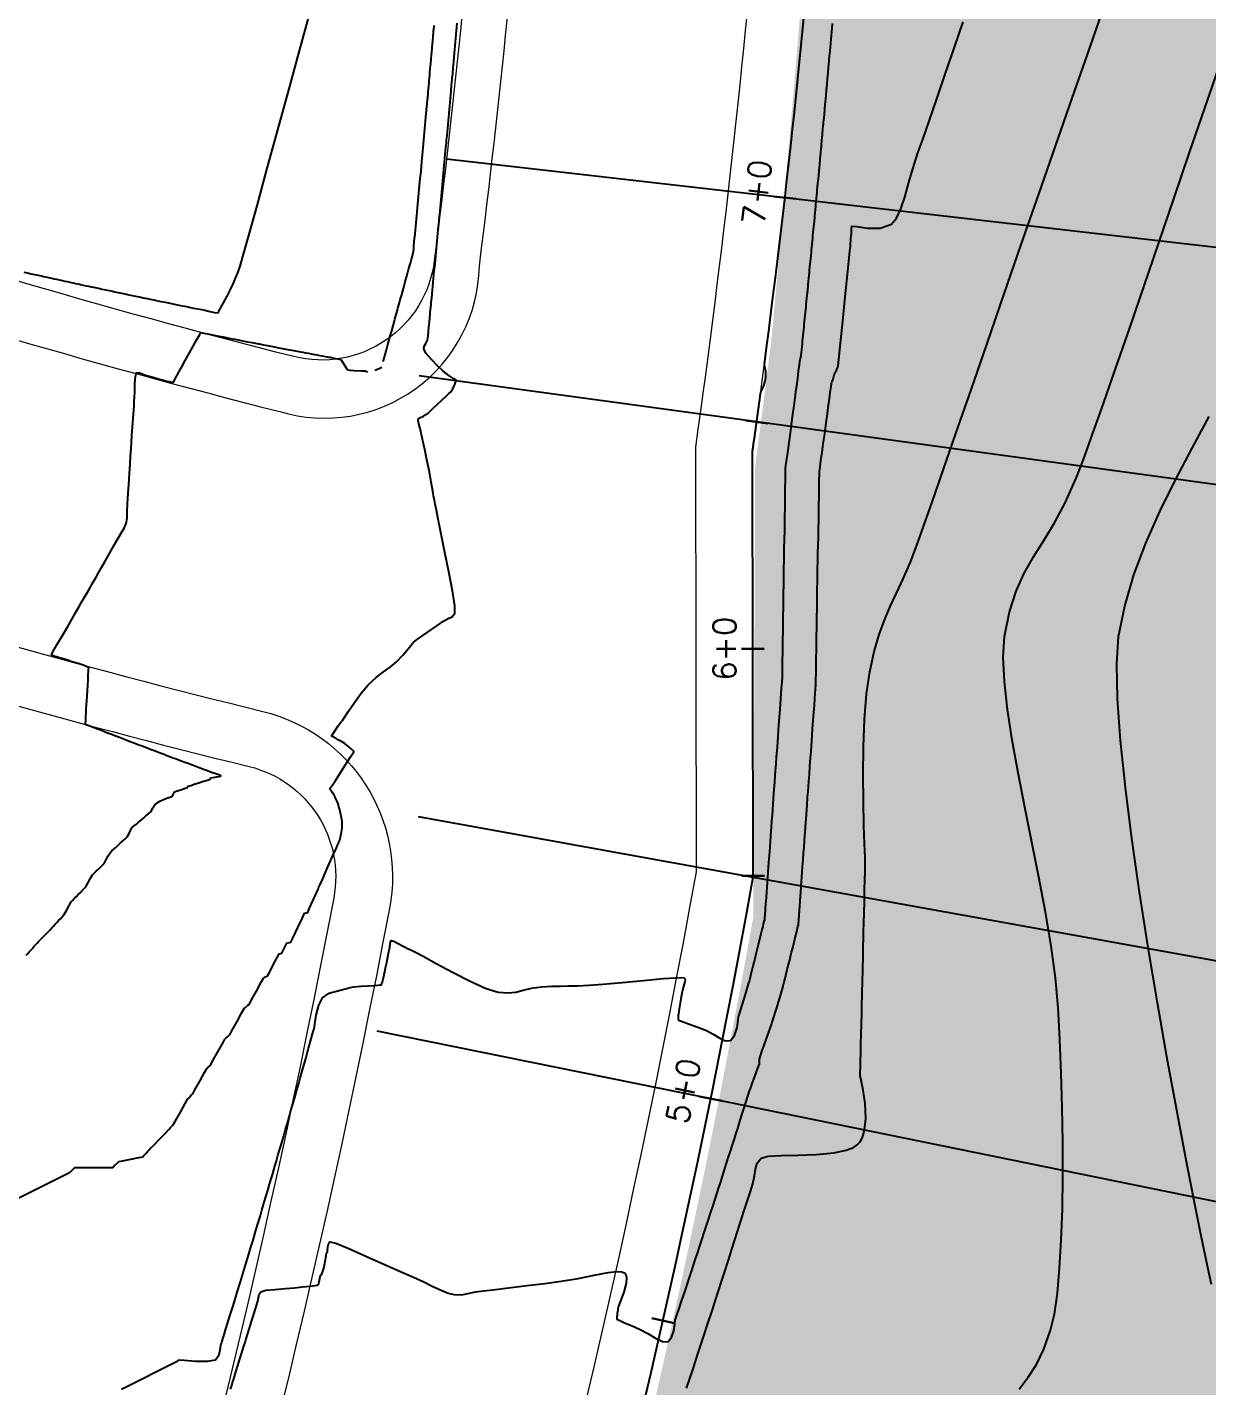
# Model space of a CAD drawing. Header units: millimetres. Extents: x 340454 to 342791, y 6993867 to 6995092.
# Drawn here: x 342014.9 to 342066.9, y 6994450.3 to 6994510.2 of the extents above; entities that cross this region are included whole.
import ezdxf

# ---------------------------------------------------------------- set-up
doc = ezdxf.new("R2010")
doc.units = ezdxf.units.MM
doc.header["$LTSCALE"] = 10
doc.linetypes.add('DASHDOT', pattern=[25.4, 12.7, -6.35, 0, -6.35])
doc.layers.add('_1 TXT_Estaca', color=4, linetype='Continuous', lineweight=30)
for name, color, linetype in [('Alinhamento', 7, 'Continuous'), ('T-HM-CURVA_INTERMEDIARIA', 45, 'Continuous'), ('T-HM-CURVA_MESTRA', 20, 'Continuous'), ('U-SC-SECAO_TIPO', 251, 'Continuous'), ('URB-Calçadas', 2, 'Continuous'), ('URB-Quadras', 3, 'Continuous')]:
    doc.layers.add(name, color=color, linetype=linetype)
doc.styles.add('Padrao', font='romans.shx', dxfattribs={"height": 1.5})

msp = doc.modelspace()

# ---------------------------------------------------------------- hatches: boundary and pattern name
at = {"lineweight": 20, "true_color": 0xfeeab9, "transparency": 33554518}
msp.add_hatch(color=254, dxfattribs=at).paths.add_polyline_path([(342119.159, 6994595.596), (342116.405, 6994600.719), (342115.526, 6994606.747), (342114.078, 6994622.168), (342111.537, 6994629.785), (342111.937, 6994638.612), (342110.22, 6994640.731), (342109.395, 6994645.913), (342105.489, 6994649.745), (342102.922, 6994655.377), (342098.078, 6994662.845), (342096.429, 6994677.718), (342097.194, 6994681.316), (342096.663, 6994685.441), (342098.361, 6994694.551), (342074.759, 6994718.153), (342070.902, 6994715.191, 0.018566), (342058.078, 6994636.195, 0.019313), (342051.792, 6994564.842, -0.000141), (342050.049, 6994525.137, -0.0035), (342048.827, 6994509.216, -0.002554), (342047.698, 6994496.488, -0.003076), (342046.981, 6994490.915), (342046.899, 6994471.038, -0.058975), (342015.5, 6994367.645), (342048.507, 6994361.761), (342062.35, 6994439.415), (342094.824, 6994434.95)])

# ---------------------------------------------------------------- linework, layer by layer
at = {"layer": '_1 TXT_Estaca', "color": 7, "linetype": 'Continuous', "lineweight": 30}
for p, q in [((342048.786, 6994502.664), (342047.793, 6994502.778)), ((342047.541, 6994492.769), (342046.55, 6994492.905)), ((342047.383, 6994482.85), (342046.383, 6994482.848)), ((342047.399, 6994472.85), (342046.399, 6994472.848)), ((342045.511, 6994462.928), (342044.531, 6994463.128)), ((342043.41, 6994453.141), (342042.435, 6994453.361))]:
    msp.add_line(p, q, dxfattribs=at)
at = {"layer": 'Alinhamento', "color": 1, "linetype": 'Continuous', "lineweight": -3, "flags": 128}
msp.add_lwpolyline([(342015.498, 6994367.645), (342017.793, 6994375.112, 0.055302), (342046.899, 6994472.8), (342046.869, 6994491.561, 0.001427), (342047.224, 6994494.157, 0.140946), (342047.449, 6994494.937, 0.074236), (342047.385, 6994495.366, 0.025997), (342051.128, 6994542.939, -0.045635), (342069.402, 6994708.821, 0.158515), (342070.754, 6994715.174, -0.001403), (342072.003, 6994720.875)], format="xyb", dxfattribs=at)
at = {"layer": 'T-HM-CURVA_INTERMEDIARIA', "color": 45, "linetype": 'Continuous', "lineweight": -3, "flags": 128}
for points, elevation in [([(342014.763, 6994499.444), (342014.923, 6994499.409), (342015.09, 6994499.372), (342015.165, 6994499.355), (342015.241, 6994499.338), (342015.391, 6994499.305), (342015.547, 6994499.271), (342015.633, 6994499.252), (342015.72, 6994499.233), (342015.859, 6994499.202), (342016.006, 6994499.17), (342016.102, 6994499.149), (342016.198, 6994499.128), (342016.327, 6994499.1), (342016.464, 6994499.07), (342016.57, 6994499.047), (342016.676, 6994499.024), (342016.795, 6994498.998), (342016.923, 6994498.97), (342017.04, 6994498.945), (342017.155, 6994498.92), (342017.268, 6994498.895), (342017.382, 6994498.871), (342017.512, 6994498.843), (342017.633, 6994498.817), (342017.737, 6994498.795), (342017.842, 6994498.772), (342017.981, 6994498.743), (342018.112, 6994498.715), (342018.207, 6994498.695), (342018.301, 6994498.674), (342018.449, 6994498.643), (342018.591, 6994498.613), (342018.676, 6994498.595), (342018.762, 6994498.577), (342018.919, 6994498.544), (342019.069, 6994498.512), (342019.146, 6994498.496), (342019.222, 6994498.48), (342019.388, 6994498.445), (342019.548, 6994498.412), (342019.616, 6994498.398), (342019.683, 6994498.384), (342019.857, 6994498.347), (342020.027, 6994498.312), (342020.086, 6994498.3), (342020.144, 6994498.288), (342020.327, 6994498.25), (342020.506, 6994498.213), (342020.556, 6994498.203), (342020.605, 6994498.193), (342020.797, 6994498.153), (342020.985, 6994498.115), (342021.067, 6994498.098), (342021.267, 6994498.057), (342021.464, 6994498.017), (342021.529, 6994498.004), (342021.669, 6994497.975), (342021.944, 6994497.92), (342022.103, 6994497.888), (342022.245, 6994497.859), (342022.423, 6994497.823), (342022.602, 6994497.787), (342022.745, 6994497.759), (342022.902, 6994497.727), (342023.166, 6994497.669), (342023.312, 6994497.646), (342023.353, 6994497.71), (342023.388, 6994497.787), (342023.444, 6994497.882), (342023.564, 6994498.093), (342023.717, 6994498.374), (342023.872, 6994498.681), (342023.996, 6994498.948), (342024.094, 6994499.173), (342024.186, 6994499.409), (342024.291, 6994499.709), (342024.414, 6994500.127), (342024.673, 6994501.051), (342025.037, 6994502.365), (342025.477, 6994503.957), (342025.959, 6994505.71), (342026.454, 6994507.51), (342026.93, 6994509.243), (342027.355, 6994510.795)], 712), ([(342043.961, 6994450.278), (342044.228, 6994451.083), (342044.49, 6994451.876), (342044.724, 6994452.582), (342044.902, 6994453.124), (342045.082, 6994453.678), (342045.233, 6994454.146), (342045.368, 6994454.566), (342045.5, 6994454.976), (342045.641, 6994455.416), (342045.772, 6994455.823), (342045.876, 6994456.146), (342045.97, 6994456.441), (342046.074, 6994456.764), (342046.204, 6994457.171), (342046.355, 6994457.641), (342046.503, 6994458.103), (342046.644, 6994458.541), (342046.771, 6994458.937), (342046.879, 6994459.274), (342046.955, 6994459.622), (342046.992, 6994459.92), (342047.062, 6994460.178), (342047.24, 6994460.407), (342047.55, 6994460.494), (342048.124, 6994460.528), (342048.863, 6994460.542), (342049.672, 6994460.568), (342050.452, 6994460.639), (342050.99, 6994460.751), (342051.311, 6994460.877), (342051.474, 6994460.986), (342051.538, 6994461.048), (342051.601, 6994461.129), (342051.703, 6994461.315), (342051.803, 6994461.645), (342051.855, 6994462.148), (342051.825, 6994462.806), (342051.739, 6994463.405), (342051.65, 6994463.847), (342051.609, 6994464.034), (342051.611, 6994464.133), (342051.613, 6994464.232), (342051.616, 6994464.359), (342051.621, 6994464.542), (342051.625, 6994464.719), (342051.632, 6994465.029), (342051.642, 6994465.425), (342051.652, 6994465.86), (342051.663, 6994466.325), (342051.674, 6994466.781), (342051.682, 6994467.141), (342051.686, 6994467.314), (342051.689, 6994467.427), (342051.691, 6994467.54), (342051.696, 6994467.735), (342051.706, 6994468.157), (342051.719, 6994468.714), (342051.733, 6994469.313), (342051.743, 6994469.731), (342051.751, 6994470.075), (342051.759, 6994470.397), (342051.767, 6994470.752), (342051.778, 6994471.192), (342051.79, 6994471.712), (342051.802, 6994472.23), (342051.813, 6994472.687), (342051.821, 6994473.026), (342051.825, 6994473.188), (342051.828, 6994473.316), (342051.831, 6994473.445), (342051.822, 6994473.671), (342051.799, 6994474.239), (342051.771, 6994475.08), (342051.749, 6994476.121), (342051.74, 6994477.292), (342051.755, 6994478.52), (342051.801, 6994479.734), (342051.89, 6994480.863), (342052.029, 6994481.835), (342052.227, 6994482.725), (342052.444, 6994483.469), (342052.679, 6994484.113), (342052.934, 6994484.707), (342053.209, 6994485.298), (342053.503, 6994485.932), (342053.816, 6994486.658), (342054.149, 6994487.523), (342054.401, 6994488.233), (342054.778, 6994489.312), (342055.264, 6994490.71), (342055.84, 6994492.375), (342056.49, 6994494.253), (342057.195, 6994496.294), (342057.939, 6994498.445), (342058.703, 6994500.654), (342059.471, 6994502.869), (342060.224, 6994505.039), (342060.946, 6994507.111), (342061.619, 6994509.033), (342062.224, 6994510.754)], 707), ([(342019.071, 6994450.232), (342019.33, 6994450.362), (342019.943, 6994450.669), (342020.675, 6994451.035), (342021.289, 6994451.343), (342021.548, 6994451.473), (342021.598, 6994451.517), (342021.823, 6994451.498), (342022.33, 6994451.465), (342022.875, 6994451.459), (342023.213, 6994451.521), (342023.363, 6994451.75), (342023.428, 6994452.028), (342023.445, 6994452.175), (342023.466, 6994452.238), (342023.485, 6994452.302), (342023.556, 6994452.531), (342023.71, 6994453.027), (342023.871, 6994453.549), (342023.968, 6994453.86), (342024.026, 6994454.049), (342024.084, 6994454.237), (342024.163, 6994454.495), (342024.291, 6994454.915), (342024.423, 6994455.348), (342024.513, 6994455.644), (342024.57, 6994455.834), (342024.616, 6994455.984), (342024.674, 6994456.174), (342024.752, 6994456.434), (342024.861, 6994456.798), (342024.973, 6994457.171), (342025.06, 6994457.461), (342025.13, 6994457.694), (342025.185, 6994457.879), (342025.255, 6994458.112), (342025.329, 6994458.364), (342025.417, 6994458.662), (342025.508, 6994458.973), (342025.593, 6994459.26), (342025.676, 6994459.543), (342025.743, 6994459.768), (342025.826, 6994460.052), (342025.897, 6994460.294), (342025.961, 6994460.515), (342026.029, 6994460.751), (342026.111, 6994461.034), (342026.215, 6994461.394), (342026.299, 6994461.683), (342026.388, 6994461.992), (342026.469, 6994462.274), (342026.533, 6994462.498), (342026.613, 6994462.78), (342026.696, 6994463.073), (342026.788, 6994463.396), (342026.875, 6994463.699), (342026.941, 6994463.934), (342026.997, 6994464.133), (342027.041, 6994464.291), (342027.097, 6994464.489), (342027.184, 6994464.8), (342027.309, 6994465.249), (342027.426, 6994465.665), (342027.485, 6994465.878), (342027.517, 6994465.992), (342027.549, 6994466.107), (342027.58, 6994466.31), (342027.648, 6994466.708), (342027.761, 6994467.146), (342027.924, 6994467.469), (342028.221, 6994467.674), (342028.546, 6994467.769), (342028.815, 6994467.829), (342028.988, 6994467.883), (342029.128, 6994467.917), (342029.307, 6994467.948), (342029.607, 6994467.978), (342029.954, 6994468), (342030.177, 6994468.013), (342030.353, 6994468.027), (342030.455, 6994468.034), (342030.512, 6994468.032), (342030.541, 6994468.098), (342030.559, 6994468.155), (342030.579, 6994468.227), (342030.6, 6994468.311), (342030.622, 6994468.404), (342030.633, 6994468.453), (342030.644, 6994468.504), (342030.663, 6994468.595), (342030.704, 6994468.793), (342030.753, 6994469.03), (342030.803, 6994469.274), (342030.851, 6994469.507), (342030.887, 6994469.683), (342030.901, 6994469.876), (342030.951, 6994469.996), (342031.068, 6994469.972), (342031.253, 6994469.866), (342031.476, 6994469.742), (342031.672, 6994469.647), (342031.842, 6994469.564), (342032.055, 6994469.461), (342032.355, 6994469.298), (342032.924, 6994468.984), (342033.649, 6994468.594), (342034.421, 6994468.202), (342035.127, 6994467.885), (342035.657, 6994467.718), (342036.085, 6994467.684), (342036.435, 6994467.722), (342036.762, 6994467.8), (342037.121, 6994467.887), (342037.57, 6994467.949), (342038.025, 6994467.977), (342038.404, 6994467.988), (342038.763, 6994467.992), (342039.159, 6994467.999), (342039.647, 6994468.019), (342040.273, 6994468.068), (342041.128, 6994468.149), (342042.065, 6994468.239), (342042.933, 6994468.316), (342043.477, 6994468.352), (342043.748, 6994468.357), (342043.846, 6994468.347), (342043.866, 6994468.338), (342043.883, 6994468.315), (342043.899, 6994468.263), (342043.889, 6994468.17), (342043.838, 6994468.022), (342043.774, 6994467.801), (342043.738, 6994467.592), (342043.708, 6994467.422), (342043.68, 6994467.254), (342043.638, 6994466.99), (342043.617, 6994466.851), (342043.606, 6994466.76), (342043.596, 6994466.685), (342043.589, 6994466.624), (342043.583, 6994466.538), (342043.609, 6994466.487), (342043.736, 6994466.44), (342044.05, 6994466.325), (342044.451, 6994466.175), (342044.841, 6994466.025), (342045.159, 6994465.859), (342045.424, 6994465.684), (342045.66, 6994465.571), (342045.888, 6994465.587), (342046.074, 6994465.808), (342046.183, 6994466.161), (342046.235, 6994466.491), (342046.25, 6994466.644), (342046.271, 6994466.701), (342046.291, 6994466.758), (342046.352, 6994466.958), (342046.482, 6994467.385), (342046.613, 6994467.817), (342046.679, 6994468.031), (342046.708, 6994468.128), (342046.732, 6994468.205), (342046.744, 6994468.261), (342046.756, 6994468.317), (342046.806, 6994468.52), (342046.896, 6994468.882), (342046.947, 6994469.087), (342046.962, 6994469.146), (342046.977, 6994469.205), (342047.025, 6994469.4), (342047.129, 6994469.818), (342047.235, 6994470.248), (342047.292, 6994470.479), (342047.326, 6994470.615), (342047.353, 6994470.725), (342047.38, 6994470.832), (342047.4, 6994470.91), (342047.413, 6994470.988), (342047.421, 6994471.097), (342047.428, 6994471.204), (342047.433, 6994471.27), (342047.442, 6994471.399), (342047.457, 6994471.604), (342047.467, 6994471.746), (342047.477, 6994471.888), (342047.494, 6994472.126), (342047.525, 6994472.556), (342047.556, 6994472.994), (342047.575, 6994473.257), (342047.588, 6994473.43), (342047.6, 6994473.603), (342047.621, 6994473.885), (342047.655, 6994474.359), (342047.687, 6994474.804), (342047.702, 6994475.003), (342047.706, 6994475.063), (342047.712, 6994475.146), (342047.721, 6994475.267), (342047.728, 6994475.366), (342047.74, 6994475.528), (342047.754, 6994475.723), (342047.776, 6994476.019), (342047.81, 6994476.489), (342047.845, 6994476.963), (342047.867, 6994477.272), (342047.881, 6994477.455), (342047.891, 6994477.6), (342047.904, 6994477.783), (342047.926, 6994478.077), (342047.958, 6994478.521), (342047.991, 6994478.97), (342048.013, 6994479.277), (342048.028, 6994479.478), (342048.04, 6994479.637), (342048.054, 6994479.839), (342048.078, 6994480.168), (342048.113, 6994480.65), (342048.145, 6994481.088), (342048.159, 6994481.281), (342048.165, 6994481.358), (342048.171, 6994481.432), (342048.178, 6994481.532), (342048.18, 6994481.641), (342048.183, 6994481.849), (342048.186, 6994482.099), (342048.19, 6994482.349), (342048.195, 6994482.679), (342048.2, 6994483.019), (342048.204, 6994483.303), (342048.208, 6994483.554), (342048.211, 6994483.754), (342048.215, 6994484.005), (342048.219, 6994484.296), (342048.224, 6994484.657), (342048.23, 6994485.024), (342048.234, 6994485.328), (342048.238, 6994485.598), (342048.242, 6994485.813), (342048.246, 6994486.083), (342048.25, 6994486.385), (342048.255, 6994486.741), (342048.26, 6994487.086), (342048.265, 6994487.353), (342048.271, 6994487.574), (342048.277, 6994487.75), (342048.283, 6994487.971), (342048.288, 6994488.249), (342048.29, 6994488.522), (342048.292, 6994488.77), (342048.295, 6994488.956), (342048.297, 6994489.104), (342048.299, 6994489.29), (342048.302, 6994489.556), (342048.306, 6994489.832), (342048.308, 6994490.02), (342048.31, 6994490.166), (342048.312, 6994490.312), (342048.315, 6994490.547), (342048.317, 6994490.703), (342048.318, 6994490.784), (342048.336, 6994490.918), (342048.376, 6994491.204), (342048.416, 6994491.491), (342048.442, 6994491.682), (342048.463, 6994491.834), (342048.49, 6994492.026), (342048.519, 6994492.244), (342048.548, 6994492.459), (342048.584, 6994492.725), (342048.63, 6994493.059), (342048.671, 6994493.367), (342048.695, 6994493.544), (342048.711, 6994493.663), (342048.727, 6994493.782), (342048.743, 6994493.902), (342048.759, 6994494.023), (342048.779, 6994494.175), (342048.813, 6994494.435), (342048.854, 6994494.749), (342048.896, 6994495.071), (342048.932, 6994495.349), (342048.955, 6994495.514), (342048.982, 6994495.64), (342049.008, 6994495.766), (342049.022, 6994495.894), (342049.033, 6994496.021), (342049.046, 6994496.146), (342049.059, 6994496.272), (342049.071, 6994496.398), (342049.084, 6994496.525), (342049.096, 6994496.652), (342049.109, 6994496.776), (342049.121, 6994496.899), (342049.133, 6994497.023), (342049.146, 6994497.152), (342049.159, 6994497.28), (342049.171, 6994497.402), (342049.183, 6994497.524), (342049.196, 6994497.656), (342049.209, 6994497.786), (342049.22, 6994497.905), (342049.232, 6994498.025), (342049.245, 6994498.159), (342049.258, 6994498.292), (342049.27, 6994498.409), (342049.281, 6994498.526), (342049.295, 6994498.663), (342049.308, 6994498.798), (342049.319, 6994498.912), (342049.331, 6994499.027), (342049.344, 6994499.167), (342049.357, 6994499.304), (342049.368, 6994499.416), (342049.379, 6994499.529), (342049.393, 6994499.671), (342049.407, 6994499.81), (342049.417, 6994499.92), (342049.428, 6994500.03), (342049.442, 6994500.174), (342049.456, 6994500.317), (342049.466, 6994500.424), (342049.476, 6994500.531), (342049.491, 6994500.678), (342049.504, 6994500.823), (342049.515, 6994500.928), (342049.525, 6994501.032), (342049.539, 6994501.183), (342049.553, 6994501.33), (342049.563, 6994501.432), (342049.573, 6994501.534), (342049.587, 6994501.687), (342049.602, 6994501.838), (342049.611, 6994501.936), (342049.62, 6994502.035), (342049.635, 6994502.191), (342049.65, 6994502.345), (342049.659, 6994502.441), (342049.668, 6994502.536), (342049.683, 6994502.696), (342049.698, 6994502.853), (342049.707, 6994502.945), (342049.715, 6994503.038), (342049.731, 6994503.2), (342049.746, 6994503.361), (342049.754, 6994503.45), (342049.763, 6994503.539), (342049.778, 6994503.705), (342049.794, 6994503.869), (342049.802, 6994503.955), (342049.81, 6994504.04), (342049.825, 6994504.21), (342049.841, 6994504.378), (342049.849, 6994504.46), (342049.856, 6994504.542), (342049.872, 6994504.715), (342049.888, 6994504.887), (342049.896, 6994504.965), (342049.903, 6994505.043), (342049.919, 6994505.221), (342049.936, 6994505.396), (342049.942, 6994505.47), (342049.949, 6994505.545), (342049.966, 6994505.726), (342049.983, 6994505.905), (342049.989, 6994505.976), (342049.996, 6994506.046), (342050.013, 6994506.232), (342050.029, 6994506.415), (342050.036, 6994506.485), (342050.042, 6994506.548), (342050.046, 6994506.597), (342050.051, 6994506.647), (342050.065, 6994506.804), (342050.079, 6994506.959), (342050.087, 6994507.049), (342050.105, 6994507.24), (342050.123, 6994507.437), (342050.128, 6994507.494), (342050.133, 6994507.551), (342050.151, 6994507.75), (342050.169, 6994507.948), (342050.174, 6994508), (342050.178, 6994508.052), (342050.197, 6994508.257), (342050.215, 6994508.46), (342050.223, 6994508.554), (342050.242, 6994508.764), (342050.261, 6994508.972), (342050.268, 6994509.055), (342050.279, 6994509.169), (342050.297, 6994509.372), (342050.307, 6994509.485), (342050.313, 6994509.557), (342050.323, 6994509.672), (342050.342, 6994509.881), (342050.352, 6994509.995), (342050.358, 6994510.058), (342050.368, 6994510.175), (342050.387, 6994510.387)], 709), ([(342023.867, 6994450.228), (342023.922, 6994450.39), (342023.961, 6994450.521), (342024.011, 6994450.684), (342024.107, 6994450.989), (342024.257, 6994451.468), (342024.401, 6994451.925), (342024.476, 6994452.163), (342024.513, 6994452.284), (342024.551, 6994452.406), (342024.635, 6994452.679), (342024.801, 6994453.213), (342024.972, 6994453.766), (342025.075, 6994454.098), (342025.105, 6994454.268), (342025.127, 6994454.406), (342025.203, 6994454.521), (342025.425, 6994454.584), (342025.825, 6994454.625), (342026.285, 6994454.656), (342026.688, 6994454.689), (342027.035, 6994454.729), (342027.36, 6994454.765), (342027.602, 6994454.793), (342027.698, 6994454.804), (342027.739, 6994454.837), (342027.755, 6994454.893), (342027.77, 6994454.958), (342027.799, 6994455.109), (342027.828, 6994455.256), (342027.881, 6994455.264), (342027.913, 6994455.338), (342027.938, 6994455.423), (342027.951, 6994455.476), (342027.974, 6994455.565), (342028.007, 6994455.706), (342028.039, 6994455.872), (342028.082, 6994456.103), (342028.104, 6994456.221), (342028.137, 6994456.263), (342028.139, 6994456.37), (342028.165, 6994456.578), (342028.247, 6994456.724), (342028.506, 6994456.653), (342029.078, 6994456.42), (342029.835, 6994456.09), (342030.648, 6994455.727), (342031.389, 6994455.394), (342031.93, 6994455.156), (342032.384, 6994454.952), (342032.789, 6994454.757), (342033.147, 6994454.588), (342033.459, 6994454.461), (342033.724, 6994454.393), (342034.054, 6994454.386), (342034.325, 6994454.444), (342034.666, 6994454.51), (342035.011, 6994454.553), (342035.298, 6994454.588), (342035.658, 6994454.633), (342035.997, 6994454.675), (342036.471, 6994454.734), (342037.052, 6994454.807), (342037.716, 6994454.889), (342038.437, 6994454.979), (342039.178, 6994455.101), (342039.885, 6994455.248), (342040.502, 6994455.37), (342040.894, 6994455.414), (342041.111, 6994455.398), (342041.212, 6994455.358), (342041.248, 6994455.328), (342041.281, 6994455.28), (342041.314, 6994455.15), (342041.299, 6994454.895), (342041.2, 6994454.506), (342041.039, 6994454.077), (342040.957, 6994453.89), (342040.947, 6994453.83), (342040.937, 6994453.765), (342040.926, 6994453.69), (342040.917, 6994453.631), (342040.909, 6994453.577), (342040.898, 6994453.487), (342040.89, 6994453.416), (342040.885, 6994453.363), (342040.886, 6994453.304), (342040.983, 6994453.261), (342041.228, 6994453.155), (342041.557, 6994453.012), (342041.908, 6994452.86), (342042.253, 6994452.675), (342042.591, 6994452.47), (342042.895, 6994452.325), (342043.139, 6994452.319), (342043.301, 6994452.506), (342043.391, 6994452.804), (342043.435, 6994453.098), (342043.46, 6994453.269), (342043.503, 6994453.398), (342043.547, 6994453.527), (342043.615, 6994453.73), (342043.74, 6994454.108), (342043.878, 6994454.521), (342043.98, 6994454.829), (342044.055, 6994455.053), (342044.114, 6994455.231), (342044.189, 6994455.456), (342044.266, 6994455.691), (342044.356, 6994455.963), (342044.451, 6994456.254), (342044.546, 6994456.542), (342044.645, 6994456.845), (342044.724, 6994457.084), (342044.823, 6994457.387), (342044.926, 6994457.703), (342045.014, 6994457.976), (342045.124, 6994458.318), (342045.215, 6994458.598), (342045.293, 6994458.838), (342045.367, 6994459.068), (342045.448, 6994459.319), (342045.542, 6994459.61), (342045.615, 6994459.842), (342045.708, 6994460.133), (342045.798, 6994460.416), (342045.892, 6994460.708), (342045.983, 6994460.992), (342046.065, 6994461.252), (342046.147, 6994461.51), (342046.211, 6994461.716), (342046.292, 6994461.974), (342046.384, 6994462.268), (342046.493, 6994462.616), (342046.596, 6994462.947), (342046.674, 6994463.186), (342046.735, 6994463.367), (342046.786, 6994463.51), (342046.851, 6994463.689), (342046.969, 6994464.005), (342047.103, 6994464.365), (342047.17, 6994464.555), (342047.173, 6994464.646), (342047.172, 6994464.715), (342047.165, 6994464.77), (342047.199, 6994464.871), (342047.279, 6994465.105), (342047.376, 6994465.385), (342047.466, 6994465.639), (342047.578, 6994465.95), (342047.686, 6994466.251), (342047.764, 6994466.478), (342047.822, 6994466.659), (342047.865, 6994466.803), (342047.919, 6994466.985), (342048.022, 6994467.323), (342048.144, 6994467.721), (342048.206, 6994467.925), (342048.22, 6994467.993), (342048.234, 6994468.061), (342048.263, 6994468.176), (342048.313, 6994468.376), (342048.351, 6994468.528), (342048.397, 6994468.712), (342048.452, 6994468.934), (342048.501, 6994469.13), (342048.539, 6994469.285), (342048.587, 6994469.48), (342048.65, 6994469.734), (342048.73, 6994470.057), (342048.799, 6994470.336), (342048.829, 6994470.459), (342048.85, 6994470.541), (342048.867, 6994470.604), (342048.886, 6994470.681), (342048.893, 6994470.768), (342048.898, 6994470.843), (342048.905, 6994470.94), (342048.913, 6994471.059), (342048.923, 6994471.192), (342048.928, 6994471.266), (342048.933, 6994471.341), (342048.943, 6994471.478), (342048.964, 6994471.77), (342048.989, 6994472.108), (342049.009, 6994472.383), (342049.024, 6994472.604), (342049.037, 6994472.779), (342049.053, 6994473), (342049.071, 6994473.249), (342049.093, 6994473.552), (342049.115, 6994473.856), (342049.133, 6994474.11), (342049.154, 6994474.392), (342049.171, 6994474.627), (342049.18, 6994474.747), (342049.187, 6994474.842), (342049.192, 6994474.918), (342049.199, 6994475.011), (342049.211, 6994475.173), (342049.238, 6994475.544), (342049.269, 6994475.971), (342049.293, 6994476.304), (342049.312, 6994476.559), (342049.327, 6994476.761), (342049.345, 6994477.015), (342049.367, 6994477.31), (342049.393, 6994477.675), (342049.42, 6994478.038), (342049.441, 6994478.328), (342049.459, 6994478.576), (342049.473, 6994478.772), (342049.491, 6994479.02), (342049.513, 6994479.315), (342049.54, 6994479.688), (342049.567, 6994480.06), (342049.588, 6994480.351), (342049.61, 6994480.65), (342049.628, 6994480.899), (342049.637, 6994481.024), (342049.644, 6994481.12), (342049.65, 6994481.193), (342049.655, 6994481.275), (342049.658, 6994481.44), (342049.664, 6994481.814), (342049.67, 6994482.229), (342049.674, 6994482.521), (342049.677, 6994482.709), (342049.679, 6994482.858), (342049.682, 6994483.047), (342049.687, 6994483.353), (342049.693, 6994483.815), (342049.7, 6994484.276), (342049.705, 6994484.575), (342049.707, 6994484.752), (342049.71, 6994484.893), (342049.712, 6994485.071), (342049.717, 6994485.394), (342049.725, 6994485.903), (342049.732, 6994486.404), (342049.737, 6994486.701), (342049.739, 6994486.899), (342049.742, 6994487.096), (342049.75, 6994487.369), (342049.764, 6994487.802), (342049.776, 6994488.213), (342049.783, 6994488.418), (342049.784, 6994488.52), (342049.785, 6994488.621), (342049.787, 6994488.814), (342049.792, 6994489.185), (342049.797, 6994489.551), (342049.799, 6994489.728), (342049.8, 6994489.8), (342049.801, 6994489.873), (342049.803, 6994490.044), (342049.807, 6994490.335), (342049.809, 6994490.492), (342049.81, 6994490.556), (342049.81, 6994490.63), (342049.818, 6994490.685), (342049.826, 6994490.751), (342049.842, 6994490.865), (342049.88, 6994491.135), (342049.93, 6994491.495), (342049.983, 6994491.881), (342050.043, 6994492.322), (342050.108, 6994492.805), (342050.161, 6994493.194), (342050.183, 6994493.357), (342050.192, 6994493.427), (342050.202, 6994493.501), (342050.225, 6994493.671), (342050.251, 6994493.873), (342050.285, 6994494.132), (342050.321, 6994494.405), (342050.338, 6994494.535), (342050.358, 6994494.588), (342050.384, 6994494.656), (342050.41, 6994494.725), (342050.432, 6994494.786), (342050.447, 6994494.835), (342050.461, 6994494.885), (342050.48, 6994494.945), (342050.497, 6994495), (342050.514, 6994495.052), (342050.56, 6994495.113), (342050.589, 6994495.19), (342050.615, 6994495.257), (342050.638, 6994495.316), (342050.667, 6994495.594), (342050.74, 6994496.308), (342050.841, 6994497.286), (342050.95, 6994498.354), (342051.051, 6994499.339), (342051.126, 6994500.068), (342051.157, 6994500.368), (342051.166, 6994500.48), (342051.174, 6994500.59), (342051.183, 6994500.701), (342051.191, 6994500.812), (342051.2, 6994500.922), (342051.209, 6994501.033), (342051.217, 6994501.143), (342051.226, 6994501.253), (342051.223, 6994501.374), (342051.243, 6994501.472), (342051.455, 6994501.445), (342051.929, 6994501.382), (342052.493, 6994501.384), (342052.979, 6994501.551), (342053.211, 6994501.818), (342053.402, 6994502.222), (342053.57, 6994502.738), (342053.737, 6994503.338), (342053.923, 6994503.998), (342054.149, 6994504.69), (342054.359, 6994505.284), (342054.642, 6994506.098), (342054.98, 6994507.077), (342055.356, 6994508.167), (342055.751, 6994509.314), (342056.149, 6994510.463)], 708), ([(342030.596, 6994495.497), (342030.596, 6994495.497), (342030.596, 6994495.497), (342030.596, 6994495.497), (342030.611, 6994495.551), (342030.64, 6994495.656), (342030.695, 6994495.854), (342030.738, 6994496.01), (342030.788, 6994496.191), (342030.832, 6994496.354), (342030.876, 6994496.512), (342030.92, 6994496.671), (342030.972, 6994496.858), (342031.032, 6994497.076), (342031.074, 6994497.229), (342031.111, 6994497.364), (342031.158, 6994497.533), (342031.205, 6994497.704), (342031.246, 6994497.852), (342031.297, 6994498.038), (342031.35, 6994498.229), (342031.397, 6994498.399), (342031.455, 6994498.611), (342031.515, 6994498.828), (342031.568, 6994499.021), (342031.635, 6994499.262), (342031.717, 6994499.558), (342031.791, 6994499.828), (342031.841, 6994500.009), (342031.884, 6994500.152), (342031.92, 6994500.297), (342031.939, 6994500.449), (342031.951, 6994500.618), (342031.964, 6994500.759), (342031.98, 6994500.918), (342031.998, 6994501.113), (342032.015, 6994501.29), (342032.028, 6994501.43), (342032.045, 6994501.607), (342032.062, 6994501.784), (342032.075, 6994501.924), (342032.092, 6994502.101), (342032.109, 6994502.278), (342032.122, 6994502.419), (342032.138, 6994502.596), (342032.155, 6994502.773), (342032.168, 6994502.913), (342032.185, 6994503.09), (342032.201, 6994503.267), (342032.215, 6994503.407), (342032.231, 6994503.584), (342032.248, 6994503.761), (342032.261, 6994503.902), (342032.277, 6994504.079), (342032.298, 6994504.304), (342032.315, 6994504.492), (342032.323, 6994504.573), (342032.327, 6994504.623), (342032.338, 6994504.739), (342032.358, 6994504.951), (342032.368, 6994505.068), (342032.373, 6994505.123), (342032.384, 6994505.237), (342032.403, 6994505.447), (342032.414, 6994505.562), (342032.419, 6994505.622), (342032.43, 6994505.736), (342032.448, 6994505.943), (342032.459, 6994506.057), (342032.465, 6994506.122), (342032.475, 6994506.234), (342032.494, 6994506.438), (342032.504, 6994506.551), (342032.51, 6994506.621), (342032.529, 6994506.833), (342032.549, 6994507.046), (342032.555, 6994507.121), (342032.574, 6994507.33), (342032.593, 6994507.54), (342032.6, 6994507.62), (342032.619, 6994507.822), (342032.638, 6994508.035), (342032.644, 6994508.108), (342032.65, 6994508.168), (342032.655, 6994508.231), (342032.668, 6994508.378), (342032.682, 6994508.529), (342032.69, 6994508.619), (342032.708, 6994508.821), (342032.726, 6994509.024), (342032.734, 6994509.118), (342032.752, 6994509.318), (342032.77, 6994509.519), (342032.778, 6994509.617), (342032.796, 6994509.815), (342032.813, 6994510.013), (342032.818, 6994510.065), (342032.822, 6994510.116), (342032.839, 6994510.312)], 711), ([(342058.606, 6994450.228), (342059.007, 6994450.752), (342059.369, 6994451.319), (342059.696, 6994451.991), (342059.995, 6994452.825), (342060.16, 6994453.535), (342060.292, 6994454.455), (342060.393, 6994455.553), (342060.466, 6994456.798), (342060.512, 6994458.16), (342060.533, 6994459.607), (342060.531, 6994461.108), (342060.508, 6994462.633), (342060.466, 6994464.15), (342060.406, 6994465.628), (342060.331, 6994467.037), (342060.212, 6994468.347), (342060.019, 6994469.76), (342059.77, 6994471.246), (342059.482, 6994472.779), (342059.173, 6994474.331), (342058.863, 6994475.874), (342058.568, 6994477.38), (342058.307, 6994478.821), (342058.098, 6994480.169), (342057.959, 6994481.398), (342057.908, 6994482.478), (342057.963, 6994483.383), (342058.179, 6994484.48), (342058.473, 6994485.391), (342058.831, 6994486.177), (342059.241, 6994486.898), (342059.689, 6994487.615), (342060.161, 6994488.39), (342060.643, 6994489.283), (342061.122, 6994490.356), (342061.44, 6994491.186), (342061.845, 6994492.299), (342062.325, 6994493.657), (342062.869, 6994495.218), (342063.464, 6994496.944), (342064.098, 6994498.796), (342064.76, 6994500.733), (342065.437, 6994502.717), (342066.118, 6994504.707), (342066.79, 6994506.665), (342067.441, 6994508.551)], 706), ([(342014.87, 6994469.355), (342014.937, 6994469.426), (342015.004, 6994469.499), (342015.072, 6994469.573), (342015.142, 6994469.648), (342015.213, 6994469.724), (342015.284, 6994469.801), (342015.358, 6994469.881), (342015.431, 6994469.96), (342015.507, 6994470.042), (342015.629, 6994470.166), (342015.816, 6994470.357), (342015.934, 6994470.478), (342016.005, 6994470.554), (342016.076, 6994470.631), (342016.148, 6994470.709), (342016.222, 6994470.789), (342016.297, 6994470.87), (342016.374, 6994470.953), (342016.454, 6994471.034), (342016.531, 6994471.123), (342016.624, 6994471.285), (342016.761, 6994471.537), (342016.851, 6994471.695), (342016.925, 6994471.776), (342017.003, 6994471.853), (342017.081, 6994471.934), (342017.162, 6994472.017), (342017.243, 6994472.101), (342017.327, 6994472.188), (342017.414, 6994472.272), (342017.498, 6994472.365), (342017.584, 6994472.514), (342017.702, 6994472.736), (342017.784, 6994472.88), (342017.864, 6994472.964), (342017.95, 6994473.044), (342018.035, 6994473.127), (342018.123, 6994473.214), (342018.215, 6994473.299), (342018.304, 6994473.392), (342018.384, 6994473.531), (342018.488, 6994473.73), (342018.565, 6994473.863), (342018.649, 6994473.947), (342018.739, 6994474.026), (342018.829, 6994474.109), (342018.922, 6994474.196), (342019.016, 6994474.283), (342019.114, 6994474.374), (342019.216, 6994474.461), (342019.314, 6994474.56), (342019.385, 6994474.682), (342019.463, 6994474.838), (342019.529, 6994474.953), (342019.622, 6994475.04), (342019.724, 6994475.121), (342019.824, 6994475.207), (342019.929, 6994475.298), (342020.033, 6994475.388), (342020.144, 6994475.484), (342020.261, 6994475.574), (342020.372, 6994475.681), (342020.453, 6994475.834), (342020.53, 6994475.974), (342020.635, 6994476.063), (342020.759, 6994476.132), (342020.888, 6994476.19), (342021.027, 6994476.243), (342021.193, 6994476.304), (342021.309, 6994476.36), (342021.355, 6994476.45), (342021.402, 6994476.539), (342021.516, 6994476.586), (342021.683, 6994476.637), (342021.871, 6994476.701), (342021.979, 6994476.739), (342022.009, 6994476.796), (342022.115, 6994476.83), (342022.314, 6994476.892), (342022.469, 6994476.941), (342022.635, 6994476.993), (342022.857, 6994477.063), (342022.975, 6994477.101), (342023.002, 6994477.157), (342023.108, 6994477.179), (342023.252, 6994477.209), (342023.372, 6994477.226), (342023.451, 6994477.255), (342023.355, 6994477.297), (342023.18, 6994477.345), (342023.032, 6994477.399), (342022.852, 6994477.467), (342022.675, 6994477.533), (342022.496, 6994477.6), (342022.411, 6994477.631), (342022.341, 6994477.658), (342022.154, 6994477.727), (342021.962, 6994477.8), (342021.911, 6994477.819), (342021.86, 6994477.838), (342021.691, 6994477.901), (342021.513, 6994477.968), (342021.446, 6994477.994), (342021.378, 6994478.019), (342021.228, 6994478.076), (342021.066, 6994478.137), (342020.982, 6994478.169), (342020.898, 6994478.201), (342020.766, 6994478.251), (342020.62, 6994478.306), (342020.518, 6994478.344), (342020.417, 6994478.383), (342020.305, 6994478.426), (342020.175, 6994478.475), (342020.048, 6994478.523), (342019.937, 6994478.566), (342019.834, 6994478.605), (342019.732, 6994478.644), (342019.612, 6994478.69), (342019.457, 6994478.749), (342019.263, 6994478.823), (342019.126, 6994478.876), (342019.052, 6994478.904), (342018.977, 6994478.933), (342018.781, 6994479.008), (342018.599, 6994479.079), (342018.548, 6994479.098), (342018.497, 6994479.118), (342018.381, 6994479.163), (342018.18, 6994479.24), (342018.071, 6994479.283), (342018.018, 6994479.303), (342017.895, 6994479.351), (342017.669, 6994479.439), (342017.545, 6994479.487), (342017.482, 6994479.511), (342017.492, 6994479.711), (342017.519, 6994480.186), (342017.552, 6994480.759), (342017.58, 6994481.249), (342017.594, 6994481.48), (342017.6, 6994481.592), (342017.607, 6994481.705), (342017.615, 6994481.853), (342017.621, 6994481.952), (342017.631, 6994482.007), (342017.582, 6994482.037), (342017.517, 6994482.067), (342017.452, 6994482.092), (342017.376, 6994482.12), (342017.297, 6994482.147), (342017.21, 6994482.176), (342017.058, 6994482.224), (342016.899, 6994482.274), (342016.839, 6994482.293), (342016.779, 6994482.312), (342016.685, 6994482.342), (342016.552, 6994482.384), (342016.4, 6994482.432), (342016.295, 6994482.466), (342016.205, 6994482.495), (342016.094, 6994482.516), (342015.979, 6994482.567), (342016.044, 6994482.712), (342016.227, 6994483.026), (342016.466, 6994483.427), (342016.704, 6994483.832), (342016.899, 6994484.172), (342017.062, 6994484.455), (342017.208, 6994484.711), (342017.355, 6994484.969), (342017.528, 6994485.273), (342017.666, 6994485.518), (342017.813, 6994485.776), (342017.945, 6994486.008), (342018.051, 6994486.193), (342018.184, 6994486.425), (342018.345, 6994486.709), (342018.551, 6994487.075), (342018.757, 6994487.439), (342018.916, 6994487.722), (342019.067, 6994487.965), (342019.191, 6994488.16), (342019.279, 6994488.365), (342019.317, 6994488.6), (342019.318, 6994488.805), (342019.313, 6994488.917), (342019.319, 6994489.009), (342019.326, 6994489.102), (342019.335, 6994489.243), (342019.351, 6994489.473), (342019.365, 6994489.691), (342019.39, 6994490.081), (342019.42, 6994490.549), (342019.449, 6994490.998), (342019.471, 6994491.333), (342019.492, 6994491.665), (342019.509, 6994491.928), (342019.53, 6994492.259), (342019.555, 6994492.614), (342019.582, 6994493.005), (342019.606, 6994493.35), (342019.621, 6994493.564), (342019.633, 6994493.747), (342019.645, 6994493.929), (342019.652, 6994494.16), (342019.662, 6994494.515), (342019.682, 6994494.848), (342019.722, 6994495.016), (342019.882, 6994494.997), (342020.031, 6994494.929), (342020.132, 6994494.901), (342020.234, 6994494.873), (342020.352, 6994494.839), (342020.504, 6994494.797), (342020.745, 6994494.73), (342020.914, 6994494.683), (342020.978, 6994494.666), (342021.072, 6994494.642), (342021.165, 6994494.62), (342021.231, 6994494.607), (342021.286, 6994494.598), (342021.346, 6994494.595), (342021.374, 6994494.638), (342021.412, 6994494.707), (342021.5, 6994494.868), (342021.607, 6994495.06), (342021.727, 6994495.275), (342021.879, 6994495.548), (342022.065, 6994495.882), (342022.228, 6994496.176), (342022.389, 6994496.467), (342022.512, 6994496.69), (342022.563, 6994496.779), (342022.618, 6994496.768), (342022.694, 6994496.753), (342022.87, 6994496.718), (342023.079, 6994496.677), (342023.288, 6994496.635), (342023.462, 6994496.601), (342023.541, 6994496.585), (342023.626, 6994496.569), (342023.742, 6994496.546), (342023.949, 6994496.505), (342024.063, 6994496.483), (342024.129, 6994496.47), (342024.335, 6994496.43), (342024.544, 6994496.39), (342024.634, 6994496.372), (342024.827, 6994496.335), (342025.025, 6994496.297), (342025.082, 6994496.285), (342025.14, 6994496.274), (342025.319, 6994496.24), (342025.506, 6994496.204), (342025.576, 6994496.191), (342025.647, 6994496.177), (342025.813, 6994496.146), (342025.987, 6994496.112), (342026.071, 6994496.096), (342026.156, 6994496.081), (342026.306, 6994496.052), (342026.468, 6994496.021), (342026.567, 6994496.003), (342026.666, 6994495.984), (342026.801, 6994495.959), (342026.949, 6994495.931), (342027.064, 6994495.91), (342027.178, 6994495.888), (342027.299, 6994495.866), (342027.43, 6994495.841), (342027.569, 6994495.816), (342027.692, 6994495.793), (342027.803, 6994495.772), (342027.912, 6994495.752), (342028.033, 6994495.73), (342028.127, 6994495.713), (342028.198, 6994495.7), (342028.269, 6994495.687), (342028.427, 6994495.652), (342028.589, 6994495.615), (342028.67, 6994495.602), (342028.745, 6994495.581), (342028.82, 6994495.463), (342028.936, 6994495.262), (342029.004, 6994495.149), (342029.062, 6994495.131), (342029.124, 6994495.119), (342029.305, 6994495.11), (342029.623, 6994495.095), (342029.802, 6994495.085), (342029.859, 6994495.057), (342029.909, 6994495.028)], 711), ([(342030.249, 6994495.128), (342030.249, 6994495.128), (342030.249, 6994495.128), (342030.249, 6994495.128), (342030.301, 6994495.149), (342030.369, 6994495.177), (342030.445, 6994495.214), (342030.506, 6994495.244), (342030.53, 6994495.258)], 711)]:
    msp.add_lwpolyline(points, dxfattribs=dict(at, elevation=elevation))
at = {"layer": 'T-HM-CURVA_MESTRA', "color": 20, "linetype": 'Continuous', "lineweight": -3, "flags": 128}
for points, elevation in [([(342014.517, 6994458.638), (342015.697, 6994459.229), (342016.487, 6994459.625), (342016.778, 6994459.771), (342016.819, 6994459.806), (342016.859, 6994459.843), (342016.9, 6994459.88), (342016.941, 6994459.917), (342016.982, 6994459.957), (342017.025, 6994459.994), (342017.291, 6994459.996), (342017.86, 6994459.996), (342018.428, 6994459.996), (342018.69, 6994459.997), (342018.751, 6994460.06), (342018.815, 6994460.124), (342018.88, 6994460.19), (342018.947, 6994460.258), (342019.115, 6994460.292), (342019.476, 6994460.363), (342019.836, 6994460.434), (342020.002, 6994460.468), (342020.055, 6994460.525), (342020.11, 6994460.585), (342020.166, 6994460.646), (342020.225, 6994460.709), (342020.285, 6994460.774), (342020.347, 6994460.841), (342020.471, 6994460.967), (342020.735, 6994461.237), (342020.999, 6994461.506), (342021.121, 6994461.631), (342021.174, 6994461.689), (342021.23, 6994461.749), (342021.288, 6994461.811), (342021.347, 6994461.875), (342021.447, 6994462.053), (342021.661, 6994462.437), (342021.874, 6994462.82), (342021.973, 6994462.997), (342022.028, 6994463.054), (342022.084, 6994463.112), (342022.143, 6994463.173), (342022.204, 6994463.236), (342022.303, 6994463.413), (342022.515, 6994463.795), (342022.727, 6994464.177), (342022.825, 6994464.354), (342022.88, 6994464.408), (342022.938, 6994464.464), (342022.998, 6994464.523), (342023.097, 6994464.702), (342023.311, 6994465.088), (342023.525, 6994465.475), (342023.624, 6994465.652), (342023.677, 6994465.701), (342023.732, 6994465.753), (342023.79, 6994465.807), (342023.851, 6994465.864), (342023.95, 6994466.043), (342024.162, 6994466.431), (342024.374, 6994466.819), (342024.473, 6994466.997), (342024.525, 6994467.043), (342024.581, 6994467.091), (342024.64, 6994467.142), (342024.702, 6994467.195), (342024.8, 6994467.377), (342025.01, 6994467.769), (342025.221, 6994468.16), (342025.318, 6994468.34), (342025.372, 6994468.377), (342025.435, 6994468.404), (342025.502, 6994468.431), (342025.583, 6994468.584), (342025.755, 6994468.917), (342025.928, 6994469.249), (342026.008, 6994469.401), (342026.065, 6994469.421), (342026.125, 6994469.442), (342026.185, 6994469.554), (342026.294, 6994469.759), (342026.353, 6994469.87), (342026.409, 6994469.888), (342026.467, 6994469.906), (342026.529, 6994469.926), (342026.625, 6994470.125), (342026.832, 6994470.561), (342027.039, 6994470.997), (342027.136, 6994471.197), (342027.219, 6994471.215), (342027.27, 6994471.23), (342027.342, 6994471.391), (342027.499, 6994471.745), (342027.655, 6994472.099), (342027.727, 6994472.261), (342027.751, 6994472.315), (342027.773, 6994472.366), (342027.801, 6994472.428), (342027.915, 6994472.686), (342028.16, 6994473.239), (342028.409, 6994473.799), (342028.533, 6994474.08), (342028.585, 6994474.196), (342028.624, 6994474.285), (342028.654, 6994474.35), (342028.682, 6994474.415), (342028.709, 6994474.542), (342028.752, 6994474.772), (342028.781, 6994474.955), (342028.788, 6994475.099), (342028.781, 6994475.242), (342028.753, 6994475.405), (342028.711, 6994475.607), (342028.68, 6994475.746), (342028.647, 6994475.885), (342028.624, 6994475.976), (342028.591, 6994476.06), (342028.554, 6994476.149), (342028.514, 6994476.233), (342028.478, 6994476.304), (342028.444, 6994476.37), (342028.415, 6994476.42), (342028.367, 6994476.498), (342028.312, 6994476.586), (342028.272, 6994476.637), (342028.241, 6994476.687), (342028.299, 6994476.764), (342028.383, 6994476.864), (342028.439, 6994476.95), (342028.493, 6994477.038), (342028.626, 6994477.25), (342028.89, 6994477.669), (342029.149, 6994478.08), (342029.266, 6994478.266), (342029.296, 6994478.307), (342029.27, 6994478.354), (342029.225, 6994478.401), (342029.187, 6994478.436), (342029.148, 6994478.47), (342029.084, 6994478.523), (342029.012, 6994478.582), (342028.899, 6994478.669), (342028.753, 6994478.758), (342028.618, 6994478.836), (342028.52, 6994478.895), (342028.441, 6994478.941), (342028.374, 6994478.97), (342028.32, 6994479.002), (342028.42, 6994479.162), (342028.613, 6994479.446), (342028.724, 6994479.606), (342028.766, 6994479.646), (342028.809, 6994479.686), (342028.883, 6994479.804), (342029.069, 6994480.094), (342029.33, 6994480.481), (342029.629, 6994480.892), (342029.932, 6994481.253), (342030.281, 6994481.582), (342030.602, 6994481.827), (342030.9, 6994482.04), (342031.183, 6994482.277), (342031.457, 6994482.563), (342031.702, 6994482.844), (342031.878, 6994483.059), (342031.946, 6994483.145), (342031.989, 6994483.175), (342032.156, 6994483.292), (342032.538, 6994483.56), (342032.962, 6994483.856), (342033.254, 6994484.06), (342033.464, 6994484.174), (342033.637, 6994484.261), (342033.757, 6994484.412), (342033.744, 6994484.737), (342033.642, 6994485.396), (342033.486, 6994486.233), (342033.316, 6994487.094), (342033.168, 6994487.824), (342033.079, 6994488.268), (342033.009, 6994488.63), (342032.944, 6994488.951), (342032.891, 6994489.212), (342032.855, 6994489.392), (342032.818, 6994489.59), (342032.783, 6994489.789), (342032.754, 6994489.956), (342032.714, 6994490.185), (342032.664, 6994490.462), (342032.604, 6994490.776), (342032.522, 6994491.173), (342032.425, 6994491.625), (342032.34, 6994492.011), (342032.298, 6994492.207), (342032.275, 6994492.33), (342032.252, 6994492.452), (342032.207, 6994492.602), (342032.147, 6994492.81), (342032.135, 6994492.957), (342032.243, 6994493.041), (342032.375, 6994493.098), (342032.475, 6994493.161), (342032.571, 6994493.23), (342032.662, 6994493.311), (342032.803, 6994493.445), (342032.974, 6994493.607), (342033.19, 6994493.809), (342033.404, 6994494.01), (342033.504, 6994494.103), (342033.556, 6994494.152), (342033.595, 6994494.201), (342033.645, 6994494.268), (342033.677, 6994494.334), (342033.708, 6994494.401), (342033.746, 6994494.487), (342033.782, 6994494.572), (342033.802, 6994494.627), (342033.81, 6994494.678), (342033.71, 6994494.739), (342033.482, 6994494.889), (342033.228, 6994495.087), (342033.001, 6994495.303), (342032.729, 6994495.585), (342032.495, 6994495.858), (342032.384, 6994496.046), (342032.404, 6994496.179), (342032.476, 6994496.295), (342032.544, 6994496.444), (342032.577, 6994496.627), (342032.593, 6994496.818), (342032.609, 6994497.023), (342032.63, 6994497.243), (342032.647, 6994497.428), (342032.654, 6994497.507), (342032.659, 6994497.559), (342032.671, 6994497.676), (342032.692, 6994497.89), (342032.703, 6994498.006), (342032.708, 6994498.057), (342032.715, 6994498.129), (342032.732, 6994498.298), (342032.751, 6994498.5), (342032.767, 6994498.667), (342032.782, 6994498.813), (342032.799, 6994498.996), (342032.817, 6994499.173), (342032.83, 6994499.314), (342032.847, 6994499.492), (342032.864, 6994499.669), (342032.878, 6994499.81), (342032.895, 6994499.988), (342032.912, 6994500.165), (342032.926, 6994500.306), (342032.943, 6994500.484), (342032.96, 6994500.661), (342032.973, 6994500.802), (342032.99, 6994500.98), (342033.007, 6994501.157), (342033.02, 6994501.298), (342033.037, 6994501.476), (342033.054, 6994501.653), (342033.067, 6994501.794), (342033.084, 6994501.972), (342033.101, 6994502.15), (342033.114, 6994502.29), (342033.131, 6994502.468), (342033.148, 6994502.646), (342033.161, 6994502.787), (342033.177, 6994502.964), (342033.194, 6994503.142), (342033.207, 6994503.283), (342033.224, 6994503.46), (342033.24, 6994503.638), (342033.253, 6994503.779), (342033.27, 6994503.956), (342033.286, 6994504.134), (342033.299, 6994504.275), (342033.316, 6994504.452), (342033.332, 6994504.63), (342033.345, 6994504.771), (342033.362, 6994504.948), (342033.378, 6994505.126), (342033.391, 6994505.267), (342033.407, 6994505.444), (342033.423, 6994505.622), (342033.436, 6994505.763), (342033.452, 6994505.94), (342033.469, 6994506.118), (342033.481, 6994506.259), (342033.498, 6994506.436), (342033.514, 6994506.614), (342033.526, 6994506.755), (342033.542, 6994506.932), (342033.559, 6994507.11), (342033.571, 6994507.251), (342033.587, 6994507.428), (342033.607, 6994507.648), (342033.623, 6994507.831), (342033.632, 6994507.924), (342033.639, 6994508), (342033.645, 6994508.076), (342033.657, 6994508.204), (342033.677, 6994508.427), (342033.69, 6994508.575), (342033.703, 6994508.727), (342033.72, 6994508.916), (342033.736, 6994509.092), (342033.748, 6994509.234), (342033.764, 6994509.412), (342033.78, 6994509.59), (342033.792, 6994509.731), (342033.808, 6994509.908), (342033.823, 6994510.086), (342033.836, 6994510.227), (342033.851, 6994510.404)], 710), ([(342067.084, 6994454.842), (342066.895, 6994455.716), (342066.631, 6994456.985), (342066.307, 6994458.592), (342065.937, 6994460.479), (342065.537, 6994462.59), (342065.12, 6994464.867), (342064.7, 6994467.252), (342064.293, 6994469.69), (342063.912, 6994472.121), (342063.572, 6994474.49), (342063.288, 6994476.738), (342063.073, 6994478.808), (342062.942, 6994480.644), (342062.909, 6994482.188), (342062.99, 6994483.383), (342063.257, 6994484.731), (342063.663, 6994486.104), (342064.187, 6994487.494), (342064.803, 6994488.893), (342065.49, 6994490.294), (342066.224, 6994491.69), (342066.982, 6994493.073)], 705)]:
    msp.add_lwpolyline(points, dxfattribs=dict(at, elevation=elevation))
at = {"layer": 'U-SC-SECAO_TIPO', "color": 251, "linetype": 'DASHDOT', "lineweight": -3}
for points in [[(342033.388, 6994504.433), (342048.29, 6994502.721), (342111.049, 6994495.511)], [(342032.187, 6994494.893), (342047.048, 6994492.859), (342110.213, 6994484.213)], [(342032.137, 6994475.464), (342046.897, 6994472.791), (342104.803, 6994462.308)], [(342030.322, 6994466.017), (342045.021, 6994463.028), (342102.543, 6994451.331)]]:
    msp.add_lwpolyline(points, dxfattribs=at)
at = {"layer": 'URB-Calçadas', "lineweight": 0}
for points in [[(341855.722, 6994793.533, 0.040243), (341827.214, 6994612.041, 0.374062), (341831.04, 6994604.709, -0.06762), (341882.483, 6994571.801, 0.623397), (341889.068, 6994574.67, -0.020769), (341896.826, 6994663.947, -2.171006), (341908.618, 6994669.224, 0.02498), (341899.609, 6994562.94, 0.240837), (341904.437, 6994552.633, 0.042745), (341951.796, 6994521.968, 0.583941), (341962.301, 6994528.078, 0.011372), (341963.148, 6994544.94, -0.040951), (341979.664, 6994708.317, -2.033074), (341989.108, 6994698.718, 0.039016), (341974.145, 6994544.683, -0.017692), (341972.451, 6994517.698, 0.385816), (341976.453, 6994510.124, 0.039668), (342026.046, 6994493.296, 0.497561), (342034.832, 6994499.697, 0.024473), (342038.129, 6994543.226, -0.044523), (342055.858, 6994707.42)], [(341465.549, 6994408.477, 0.017619), (341608.344, 6994403.976, 0.095454), (341661.137, 6994415.012), (341661.137, 6994415.012), (341661.137, 6994415.012, 0.080859), (341702.01, 6994444.146), (341702.01, 6994444.146, -0.216427), (341713.237, 6994445.318), (341715.159, 6994444.283, -0.070464), (341719.112, 6994441.373), (341762.085, 6994399.264, -0.1217), (341777.729, 6994375.246, 0.346942), (341824.461, 6994337.89), (341885.502, 6994331.862, 0.032652), (341897.249, 6994331.897, 0.063839), (341919.984, 6994336.412, 0.019522), (341947.001, 6994347.519, -0.066321), (342002.369, 6994364.024, 0.079793), (342013.358, 6994369.194), (342015.438, 6994375.96, 0.055249), (342044.396, 6994473.014), (342044.366, 6994491.724, 0.02818), (342048.626, 6994542.987, -0.045751), (342067.037, 6994709.74)]]:
    msp.add_lwpolyline(points, format="xyb", dxfattribs=at)
msp.add_lwpolyline([(342030.871, 6994471.397, -0.054115), (342002.687, 6994379.198, -0.255968), (341999.448, 6994376.721, -0.014786), (341999.448, 6994376.721, 0.065399), (341941.632, 6994359.359, -0.012603), (341924.891, 6994352.202, -0.781596), (341919.797, 6994358.441, 0.092263), (341968.613, 6994489.507, -0.522743), (341978.321, 6994495.258, 0.035962), (342025.291, 6994480.087, -0.399929)], format="xyb", close=True, dxfattribs=at)
at = {"layer": 'URB-Quadras', "color": 252, "lineweight": 0}
for points in [[(342015.495, 6994367.637), (342017.79, 6994375.104, 0.055302), (342046.896, 6994472.792), (342046.866, 6994491.552, 0.02809), (342051.126, 6994542.93, -0.045635), (342069.399, 6994708.813, 2.142686)], [(342053.545, 6994706.037, 0.044035), (342036.13, 6994543.269, -0.024467), (342032.848, 6994499.945, -0.450805), (342026.66, 6994495.719, -0.039668), (341977.441, 6994512.42, -0.326527), (341974.442, 6994517.502, 0.017698), (341976.145, 6994544.639, -0.038672), (341990.841, 6994697.025, 1.854706)], [(342000.032, 6994379.351), (342000.032, 6994379.351, 0.066411), (341940.6, 6994361.635, -0.012609), (341923.967, 6994354.524, -0.717736), (341921.512, 6994357.412, 0.092263), (341970.584, 6994489.163, -0.477696), (341977.384, 6994492.94, 0.035962), (342024.695, 6994477.659, -0.399067), (342028.416, 6994471.865, -0.054624), (342000.032, 6994379.351, 0.054458)]]:
    msp.add_lwpolyline(points, format="xyb", dxfattribs=at)
at = {"layer": 'URB-Quadras', "color": 0, "lineweight": 0}
msp.add_lwpolyline([(342069.399, 6994708.813, 0.045635), (342051.126, 6994542.93, -0.025997), (342047.382, 6994495.357, -0.074236), (342047.446, 6994494.929, -0.140946), (342047.222, 6994494.149, -0.001427), (342046.866, 6994491.552), (342046.896, 6994472.792, -0.055302), (342017.79, 6994375.104), (342015.495, 6994367.637), (342048.506, 6994361.753), (342062.35, 6994439.415), (342094.824, 6994434.95), (342120.326, 6994603.299)], format="xyb", dxfattribs=at)

# ---------------------------------------------------------------- texts
at = {"layer": '_1 TXT_Estaca', "color": 1, "linetype": 'Continuous', "lineweight": 30, "char_height": 1, "attachment_point": 7, "style": 'Padrao'}
for s, insert, rotation in [('0', (342047.622, 6994503.48), 83.53125), ('+', (342047.495, 6994502.38), 83.39288), ('7', (342047.389, 6994501.47), 83.27832), ('0', (342044.421, 6994463.843), 78.59008), ('+', (342044.2, 6994462.758), 78.45261), ('5', (342044.016, 6994461.86), 78.3388)]:
    msp.add_mtext(s, dxfattribs=dict(at, insert=insert, rotation=rotation))
at = {"layer": '_1 TXT_Estaca', "color": 4, "linetype": 'Continuous', "lineweight": 30, "insert": (342046.133, 6994482.848), "char_height": 1, "attachment_point": 8, "rotation": 90.09079, "style": 'Padrao'}
msp.add_mtext('{\\C1;6+0}', dxfattribs=at)

doc.saveas('drawing.dxf')
